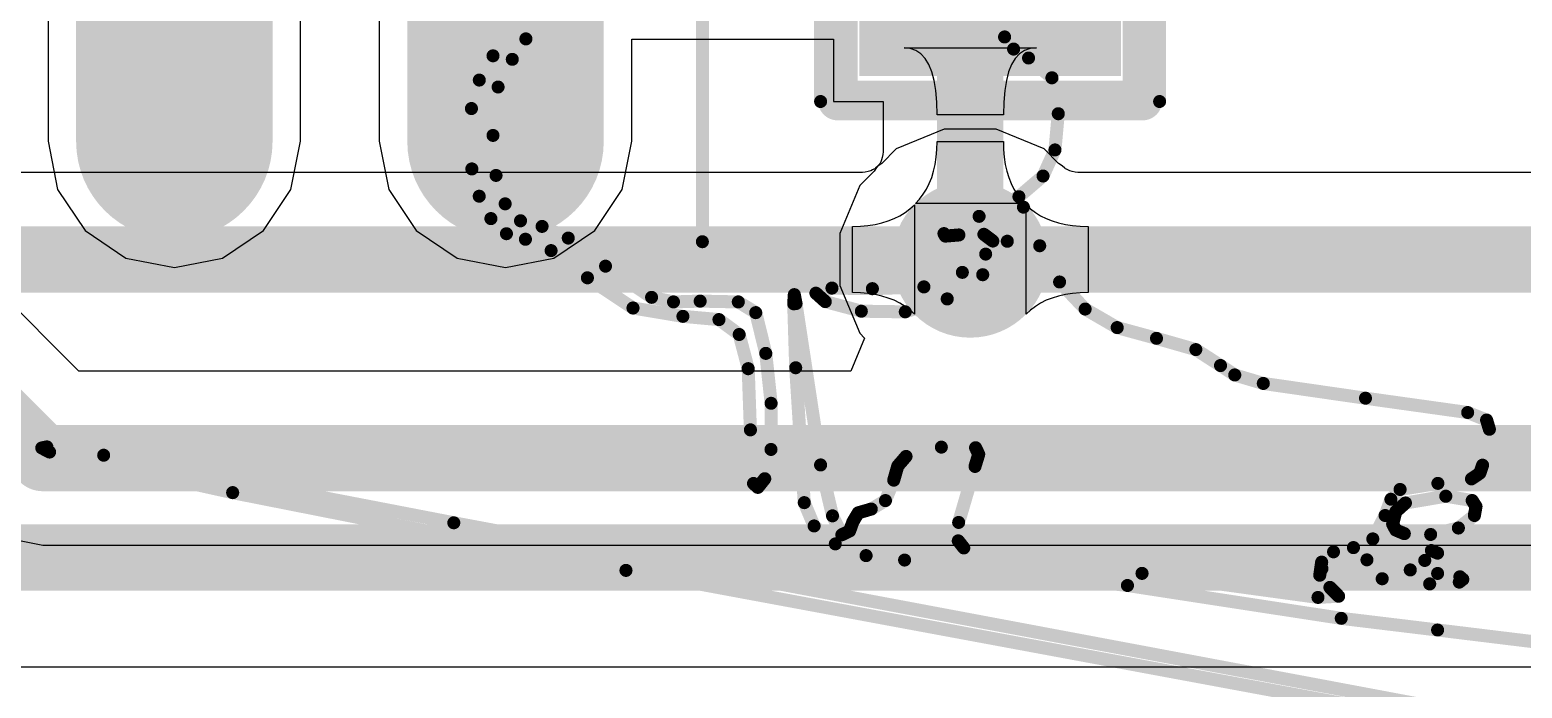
# Model space of a CAD drawing. Header units: inches. Extents: x 1.37 to 4.6, y 1.74 to 5.29.
# Drawn here: x 2.2207 to 2.446, y 2.7105 to 2.8099 of the extents above; entities that cross this region are included whole.
import ezdxf

# ---------------------------------------------------------------- set-up
doc = ezdxf.new("R2010")
doc.units = ezdxf.units.IN
doc.header["$MEASUREMENT"] = 0
for name, color, linetype in [('BottomLayer', 5, 'Continuous'), ('BottomOverlay', 54, 'Continuous'), ('Mechanical13', 56, 'Continuous'), ('Mechanical15', 56, 'Continuous'), ('TopLayer', 1, 'Continuous'), ('TopOverlay', 2, 'Continuous'), ('TopPaste', 8, 'Continuous'), ('TopSolder', 216, 'Continuous'), ('ViaHoleLayer', 16, 'Continuous')]:
    doc.layers.add(name, color=color, linetype=linetype)

# ---------------------------------------------------------------- blocks, each defined once
blk = doc.blocks.new('SOP_16_16')
at = {"layer": 'TopLayer'}
h = blk.add_hatch(color=1, dxfattribs=at)
edge = h.paths.add_edge_path()
edge.add_arc((0.13484, 0.175), 0.01083, 270, 450)
edge.add_line((0.13484, 0.18583), (0.07776, 0.18583))
edge.add_arc((0.07776, 0.175), 0.01083, 90, 270)
edge.add_line((0.07776, 0.16417), (0.13484, 0.16417))
h = blk.add_hatch(color=1, dxfattribs=at)
edge = h.paths.add_edge_path()
edge.add_arc((0.13484, 0.125), 0.01083, 270, 450)
edge.add_line((0.13484, 0.13583), (0.07776, 0.13583))
edge.add_arc((0.07776, 0.125), 0.01083, 90, 270)
edge.add_line((0.07776, 0.11417), (0.13484, 0.11417))
at = {"layer": 'TopPaste'}
h = blk.add_hatch(color=8, dxfattribs=at)
edge = h.paths.add_edge_path()
edge.add_arc((0.13484, 0.175), 0.01083, 270, 450)
edge.add_line((0.13484, 0.18583), (0.07776, 0.18583))
edge.add_arc((0.07776, 0.175), 0.01083, 90, 270)
edge.add_line((0.07776, 0.16417), (0.13484, 0.16417))
h = blk.add_hatch(color=8, dxfattribs=at)
edge = h.paths.add_edge_path()
edge.add_arc((0.13484, 0.125), 0.01083, 270, 450)
edge.add_line((0.13484, 0.13583), (0.07776, 0.13583))
edge.add_arc((0.07776, 0.125), 0.01083, 90, 270)
edge.add_line((0.07776, 0.11417), (0.13484, 0.11417))
at = {"layer": 'TopSolder'}
h = blk.add_hatch(color=216, dxfattribs=at)
edge = h.paths.add_edge_path()
edge.add_arc((0.13484, 0.175), 0.01483, 270, 450)
edge.add_line((0.13484, 0.18983), (0.07776, 0.18983))
edge.add_arc((0.07776, 0.175), 0.01483, 90, 270)
edge.add_line((0.07776, 0.16017), (0.13484, 0.16017))
h = blk.add_hatch(color=216, dxfattribs=at)
edge = h.paths.add_edge_path()
edge.add_arc((0.13484, 0.125), 0.01483, 270, 450)
edge.add_line((0.13484, 0.13983), (0.07776, 0.13983))
edge.add_arc((0.07776, 0.125), 0.01483, 90, 270)
edge.add_line((0.07776, 0.11017), (0.13484, 0.11017))
at = {"layer": 'Mechanical15', "const_width": 0.00197}
for points in [[(0.15, 0.20472), (-0.15, 0.20472)], [(0.15, -0.20472), (0.15, 0.20472)]]:
    blk.add_lwpolyline(points, dxfattribs=at)
at = {"layer": 'Mechanical15', "const_width": 0.000984}
blk.add_lwpolyline([(0.14951, 0.20472, 1), (0.15049, 0.20472, 1)], format="xyb", close=True, dxfattribs=at)
blk.add_lwpolyline([(0.14951, 0.20472, 1), (0.15049, 0.20472, 1)], format="xyb", close=True, dxfattribs=at)
blk = doc.blocks.new('CAP_0603_165')
at = {"layer": 'TopLayer'}
for points in [[(-0.04728, 0.01875), (-0.01578, 0.01875), (-0.01578, -0.01275), (-0.04728, -0.01275)], [(0.01178, 0.01875), (0.04328, 0.01875), (0.04328, -0.01275), (0.01178, -0.01275)]]:
    blk.add_hatch(color=1, dxfattribs=at).paths.add_polyline_path(points)
at = {"layer": 'TopPaste'}
for points in [[(-0.04728, 0.01875), (-0.01578, 0.01875), (-0.01578, -0.01275), (-0.04728, -0.01275)], [(0.01178, 0.01875), (0.04328, 0.01875), (0.04328, -0.01275), (0.01178, -0.01275)]]:
    blk.add_hatch(color=8, dxfattribs=at).paths.add_polyline_path(points)
at = {"layer": 'TopSolder'}
for points in [[(-0.05128, 0.02275), (-0.01178, 0.02275), (-0.01178, -0.01675), (-0.05128, -0.01675)], [(0.00778, 0.02275), (0.04728, 0.02275), (0.04728, -0.01675), (0.00778, -0.01675)]]:
    blk.add_hatch(color=216, dxfattribs=at).paths.add_polyline_path(points)
at = {"layer": 'Mechanical13', "const_width": 0.00394}
for points in [[(-0.0335, -0.01275), (-0.0335, 0.01875)], [(0.0295, 0.01875), (-0.0335, 0.01875)], [(0.0295, -0.01275), (0.0295, 0.01875)], [(0.0295, -0.01275), (-0.0335, -0.01275)]]:
    blk.add_lwpolyline(points, dxfattribs=at)
at = {"layer": 'Mechanical13', "const_width": 0.00197}
for points in [[(-0.03448, 0.01875, 1), (-0.03251, 0.01875, 1)], [(-0.03448, 0.01875, 1), (-0.03251, 0.01875, 1)], [(0.02851, 0.01875, 1), (0.03048, 0.01875, 1)], [(0.02851, 0.01875, 1), (0.03048, 0.01875, 1)], [(-0.03448, -0.01275, 1), (-0.03251, -0.01275, 1)], [(-0.03448, -0.01275, 1), (-0.03251, -0.01275, 1)], [(0.02851, -0.01275, 1), (0.03048, -0.01275, 1)], [(0.02851, -0.01275, 1), (0.03048, -0.01275, 1)]]:
    blk.add_lwpolyline(points, format="xyb", close=True, dxfattribs=at)
at = {"layer": 'Mechanical15', "const_width": 0.00197}
for points in [[(-0.05515, -0.02259), (-0.05515, 0.02859)], [(0.05115, 0.02859), (-0.05515, 0.02859)], [(0.05115, -0.02259), (0.05115, 0.02859)], [(-0.002, -0.01668), (-0.002, 0.02269)], [(0.01768, 0.003), (-0.02168, 0.003)], [(0.05115, -0.02259), (-0.05515, -0.02259)]]:
    blk.add_lwpolyline(points, dxfattribs=at)
at = {"layer": 'Mechanical15', "const_width": 0.000984}
for points in [[(-0.05564, 0.02859, 1), (-0.05466, 0.02859, 1)], [(-0.05564, 0.02859, 1), (-0.05466, 0.02859, 1)], [(0.05066, 0.02859, 1), (0.05164, 0.02859, 1)], [(0.05066, 0.02859, 1), (0.05164, 0.02859, 1)], [(-0.00249, 0.02269, 1), (-0.00151, 0.02269, 1)], [(-0.02218, 0.003, 1), (-0.02119, 0.003, 1)], [(0.01719, 0.003, 1), (0.01818, 0.003, 1)], [(-0.00249, -0.01668, 1), (-0.00151, -0.01668, 1)], [(-0.05564, -0.02259, 1), (-0.05466, -0.02259, 1)], [(-0.05564, -0.02259, 1), (-0.05466, -0.02259, 1)], [(0.05066, -0.02259, 1), (0.05164, -0.02259, 1)], [(0.05066, -0.02259, 1), (0.05164, -0.02259, 1)]]:
    blk.add_lwpolyline(points, format="xyb", close=True, dxfattribs=at)
at = {"layer": 'TopOverlay', "const_width": 0.006}
for points in [[(-0.05492, -0.02), (-0.05492, 0.026)], [(-0.048, 0.026), (-0.05492, 0.026)], [(0.051, 0.026), (-0.048, 0.026)], [(0.051, -0.02), (0.051, 0.026)], [(0.051, -0.02), (-0.05492, -0.02)]]:
    blk.add_lwpolyline(points, dxfattribs=at)
at = {"layer": 'TopOverlay', "const_width": 0.003}
for points in [[(-0.05642, 0.026, 1), (-0.05342, 0.026, 1)], [(-0.05642, 0.026, 1), (-0.05342, 0.026, 1)], [(-0.0495, 0.026, 1), (-0.0465, 0.026, 1)], [(-0.0495, 0.026, 1), (-0.0465, 0.026, 1)], [(0.0495, 0.026, 1), (0.0525, 0.026, 1)], [(0.0495, 0.026, 1), (0.0525, 0.026, 1)], [(-0.05642, -0.02, 1), (-0.05342, -0.02, 1)], [(-0.05642, -0.02, 1), (-0.05342, -0.02, 1)], [(0.0495, -0.02, 1), (0.0525, -0.02, 1)], [(0.0495, -0.02, 1), (0.0525, -0.02, 1)]]:
    blk.add_lwpolyline(points, format="xyb", close=True, dxfattribs=at)

msp = doc.modelspace()

# ---------------------------------------------------------------- hatches: boundary and pattern name
at = {"layer": 'BottomLayer'}
h = msp.add_hatch(color=5, dxfattribs=at)
edge = h.paths.add_edge_path()
edge.add_arc((2.36272, 2.77523), 0.01181, 0, 360)
at = {"layer": 'TopLayer'}
h = msp.add_hatch(color=1, dxfattribs=at)
edge = h.paths.add_edge_path()
edge.add_arc((2.36272, 2.77523), 0.01181, 0, 360)
at = {"layer": 'ViaHoleLayer'}
h = msp.add_hatch(color=16, dxfattribs=at)
edge = h.paths.add_edge_path()
edge.add_arc((2.36272, 2.77523), 0.00591, 0, 360)

# ---------------------------------------------------------------- linework, layer by layer
at = {"layer": 'BottomLayer'}
for p, q in [((2.3588, 2.79492), (2.35156, 2.79192)), ((2.36663, 2.79492), (2.3588, 2.79492)), ((2.37387, 2.79192), (2.36663, 2.79492)), ((2.35156, 2.79192), (2.34937, 2.78972)), ((2.37606, 2.78972), (2.37387, 2.79192)), ((2.34882, 2.78939), (2.34844, 2.78903)), ((2.34937, 2.78972), (2.34882, 2.78939)), ((2.37661, 2.78939), (2.37606, 2.78972)), ((2.37699, 2.78903), (2.37661, 2.78939)), ((2.34645, 2.78836), (2.02023, 2.78836)), ((2.34688, 2.78842), (2.34645, 2.78836)), ((2.34733, 2.78852), (2.34688, 2.78842)), ((2.34769, 2.78863), (2.34733, 2.78852)), ((2.34796, 2.78874), (2.34769, 2.78863)), ((2.34817, 2.78884), (2.34796, 2.78874)), ((2.34832, 2.78894), (2.34817, 2.78884)), ((2.34844, 2.78903), (2.34832, 2.78894)), ((2.37711, 2.78894), (2.37699, 2.78903)), ((2.37726, 2.78884), (2.37711, 2.78894)), ((2.37747, 2.78874), (2.37726, 2.78884)), ((2.37775, 2.78863), (2.37747, 2.78874)), ((2.3781, 2.78852), (2.37775, 2.78863)), ((2.37855, 2.78842), (2.3781, 2.78852)), ((2.37898, 2.78836), (2.37855, 2.78842)), ((2.88697, 2.78836), (2.37898, 2.78836)), ((2.35288, 2.78232), (2.35361, 2.78288)), ((2.35361, 2.78288), (2.35428, 2.7835)), ((2.35428, 2.7835), (2.35428, 2.76696)), ((2.37115, 2.76696), (2.37115, 2.7835)), ((2.37115, 2.7835), (2.37182, 2.78288)), ((2.37182, 2.78288), (2.37255, 2.78232)), ((2.34493, 2.78023), (2.34613, 2.78026)), ((2.34493, 2.77023), (2.34493, 2.78023)), ((2.34613, 2.78026), (2.34727, 2.78036)), ((2.34727, 2.78036), (2.34835, 2.78053)), ((2.34835, 2.78053), (2.34938, 2.78075)), ((2.34938, 2.78075), (2.35034, 2.78105)), ((2.35034, 2.78105), (2.35125, 2.78141)), ((2.35125, 2.78141), (2.35209, 2.78183)), ((2.35209, 2.78183), (2.35288, 2.78232)), ((2.37255, 2.78232), (2.37334, 2.78183)), ((2.37334, 2.78183), (2.37418, 2.78141)), ((2.37418, 2.78141), (2.37509, 2.78105)), ((2.37509, 2.78105), (2.37605, 2.78075)), ((2.37605, 2.78075), (2.37708, 2.78053)), ((2.37708, 2.78053), (2.37816, 2.78036)), ((2.37816, 2.78036), (2.3793, 2.78026)), ((2.3793, 2.78026), (2.3805, 2.78023)), ((2.3805, 2.78023), (2.3805, 2.77023)), ((2.34613, 2.7702), (2.34493, 2.77023)), ((2.34727, 2.7701), (2.34613, 2.7702)), ((2.34835, 2.76994), (2.34727, 2.7701)), ((2.34938, 2.76971), (2.34835, 2.76994)), ((2.35034, 2.76941), (2.34938, 2.76971)), ((2.35125, 2.76906), (2.35034, 2.76941)), ((2.35209, 2.76863), (2.35125, 2.76906)), ((2.37418, 2.76906), (2.37334, 2.76863)), ((2.37509, 2.76941), (2.37418, 2.76906)), ((2.37605, 2.76971), (2.37509, 2.76941)), ((2.37708, 2.76994), (2.37605, 2.76971)), ((2.37816, 2.7701), (2.37708, 2.76994)), ((2.3793, 2.7702), (2.37816, 2.7701)), ((2.3805, 2.77023), (2.3793, 2.7702)), ((2.35288, 2.76814), (2.35209, 2.76863)), ((2.35361, 2.76758), (2.35288, 2.76814)), ((2.35428, 2.76696), (2.35361, 2.76758)), ((2.37182, 2.76758), (2.37115, 2.76696)), ((2.37255, 2.76814), (2.37182, 2.76758)), ((2.37334, 2.76863), (2.37255, 2.76814))]:
    msp.add_line(p, q, dxfattribs=at)
at = {"layer": 'BottomLayer', "const_width": 0.01}
for points in [[(2.02023, 2.77523), (2.36272, 2.77523)], [(2.36272, 2.77523), (2.91772, 2.77523)], [(2.195, 2.73023), (2.59772, 2.73023)]]:
    msp.add_lwpolyline(points, dxfattribs=at)
at = {"layer": 'BottomLayer', "const_width": 0.005}
msp.add_lwpolyline([(2.36022, 2.77523, 1), (2.36522, 2.77523, 1)], format="xyb", close=True, dxfattribs=at)
msp.add_lwpolyline([(2.36022, 2.77523, 1), (2.36522, 2.77523, 1)], format="xyb", close=True, dxfattribs=at)
at = {"layer": 'BottomOverlay', "const_width": 0.00197}
for points in [[(2.36716, 2.81554), (2.36791, 2.80883)], [(2.29067, 2.80598), (2.29341, 2.81098)], [(2.29564, 2.80854), (2.29649, 2.81257)], [(2.29358, 2.80545), (2.29564, 2.80854)], [(2.36791, 2.80883), (2.36926, 2.807)], [(2.36926, 2.807), (2.37152, 2.80565)], [(2.2886, 2.80232), (2.29067, 2.80598)], [(2.29144, 2.80127), (2.29358, 2.80545)], [(2.37152, 2.80565), (2.37505, 2.80266)], [(2.28742, 2.79802), (2.2886, 2.80232)], [(2.37505, 2.80266), (2.37601, 2.79724)], [(2.29067, 2.79396), (2.29144, 2.80127)], [(2.28742, 2.79802), (2.28747, 2.7889)], [(2.37551, 2.79177), (2.37601, 2.79724)], [(2.29067, 2.79396), (2.29113, 2.78792)], [(2.37371, 2.78783), (2.37551, 2.79177)], [(2.28747, 2.7889), (2.28859, 2.78478)], [(2.29113, 2.78792), (2.29251, 2.78363)], [(2.37007, 2.78471), (2.37371, 2.78783)], [(2.28859, 2.78478), (2.29035, 2.7814)], [(2.36406, 2.78174), (2.37007, 2.78471)], [(2.29251, 2.78363), (2.29482, 2.78107)], [(2.35875, 2.77914), (2.36406, 2.78174)], [(2.36832, 2.77798), (2.37075, 2.78313)], [(2.37075, 2.78313), (2.37321, 2.7773)], [(2.29035, 2.7814), (2.2927, 2.77912)], [(2.29482, 2.78107), (2.29808, 2.78022)], [(2.29808, 2.78022), (2.30203, 2.77846)], [(2.2927, 2.77912), (2.29556, 2.77828)], [(2.29556, 2.77828), (2.29944, 2.77657)], [(2.30203, 2.77846), (2.30766, 2.77422)], [(2.35875, 2.77914), (2.35896, 2.77876)], [(2.35896, 2.77876), (2.36101, 2.77893)], [(2.36101, 2.77893), (2.36478, 2.77903)], [(2.3646, 2.77293), (2.36832, 2.77798)], [(2.36478, 2.77903), (2.36613, 2.77801)], [(2.36505, 2.77604), (2.36613, 2.77801)], [(2.37321, 2.7773), (2.37621, 2.77183)], [(2.29944, 2.77657), (2.30493, 2.77246)], [(2.36153, 2.77328), (2.36505, 2.77604)], [(2.30493, 2.77246), (2.31181, 2.7679)], [(2.30766, 2.77422), (2.31461, 2.76951)], [(2.35572, 2.77109), (2.36153, 2.77328)], [(2.35924, 2.76927), (2.3646, 2.77293)], [(2.33942, 2.77014), (2.34184, 2.77091)], [(2.34184, 2.77091), (2.34795, 2.77082)], [(2.34795, 2.77082), (2.35572, 2.77109)], [(2.37621, 2.77183), (2.38007, 2.76774)], [(2.31461, 2.76951), (2.31792, 2.76882)], [(2.31792, 2.76882), (2.32195, 2.76894)], [(2.32195, 2.76894), (2.32771, 2.76882)], [(2.32771, 2.76882), (2.33034, 2.7672)], [(2.33607, 2.76853), (2.33616, 2.76992)], [(2.33607, 2.76853), (2.33637, 2.75888)], [(2.33616, 2.76992), (2.33641, 2.76858)], [(2.33641, 2.76858), (2.34013, 2.7442)], [(2.33942, 2.77014), (2.34084, 2.76886)], [(2.34084, 2.76886), (2.34628, 2.76742)], [(2.35291, 2.76732), (2.35924, 2.76927)], [(2.31181, 2.7679), (2.31934, 2.76664)], [(2.31934, 2.76664), (2.32479, 2.76615)], [(2.32479, 2.76615), (2.32784, 2.7639)], [(2.33034, 2.7672), (2.33185, 2.76105)], [(2.34628, 2.76742), (2.35291, 2.76732)], [(2.38007, 2.76774), (2.3849, 2.76494)], [(2.32784, 2.7639), (2.3292, 2.75874)], [(2.3849, 2.76494), (2.39084, 2.76332)], [(2.39084, 2.76332), (2.39678, 2.76162)], [(2.39678, 2.76162), (2.40051, 2.75921)], [(2.33185, 2.76105), (2.33266, 2.75351)], [(2.40051, 2.75921), (2.40265, 2.75779)], [(2.3292, 2.75874), (2.32953, 2.7495)], [(2.33637, 2.75888), (2.33766, 2.73851)], [(2.40265, 2.75779), (2.40696, 2.75651)], [(2.40696, 2.75651), (2.42239, 2.75428)], [(2.33264, 2.74654), (2.33266, 2.75351)], [(2.42239, 2.75428), (2.43782, 2.75212)], [(2.43782, 2.75212), (2.44068, 2.75098)], [(2.44068, 2.75098), (2.4411, 2.74959)], [(2.32953, 2.7495), (2.33, 2.74141)], [(2.44007, 2.74417), (2.4411, 2.74959)], [(2.22254, 2.74677), (2.22332, 2.74693)], [(2.22254, 2.74677), (2.22373, 2.74615)], [(2.22332, 2.74693), (2.23189, 2.74567)], [(2.22373, 2.74615), (2.25136, 2.74002)], [(2.23189, 2.74567), (2.28475, 2.73547)], [(2.3317, 2.74212), (2.33264, 2.74654)], [(2.35178, 2.74404), (2.35303, 2.74549)], [(2.35303, 2.74549), (2.35836, 2.74689)], [(2.35836, 2.74689), (2.36353, 2.7468)], [(2.36344, 2.74398), (2.364, 2.74581)], [(2.36353, 2.7468), (2.364, 2.74581)], [(2.34013, 2.7442), (2.34193, 2.73652)], [(2.35117, 2.7419), (2.35178, 2.74404)], [(2.36097, 2.73552), (2.36344, 2.74398)], [(2.43966, 2.74296), (2.44007, 2.74417)], [(2.33, 2.74141), (2.33065, 2.74081)], [(2.33065, 2.74081), (2.3317, 2.74212)], [(2.34992, 2.73882), (2.35117, 2.7419)], [(2.42762, 2.7405), (2.43332, 2.74142)], [(2.43332, 2.74142), (2.4384, 2.7421)], [(2.4384, 2.7421), (2.43966, 2.74296)], [(2.25136, 2.74002), (2.31075, 2.72828)], [(2.34777, 2.73754), (2.34992, 2.73882)], [(2.42535, 2.73657), (2.42623, 2.73902)], [(2.42623, 2.73902), (2.42762, 2.7405)], [(2.42843, 2.73846), (2.43451, 2.73948)], [(2.43451, 2.73948), (2.4385, 2.73883)], [(2.4385, 2.73883), (2.43908, 2.73793)], [(2.33766, 2.73851), (2.33915, 2.73499)], [(2.34193, 2.73652), (2.34333, 2.73366)], [(2.345, 2.7356), (2.34581, 2.73697)], [(2.34581, 2.73697), (2.34777, 2.73754)], [(2.4235, 2.73303), (2.42535, 2.73657)], [(2.42649, 2.73527), (2.42697, 2.73715)], [(2.42697, 2.73715), (2.42843, 2.73846)], [(2.43642, 2.73468), (2.43883, 2.73657)], [(2.43883, 2.73657), (2.43908, 2.73793)], [(2.28475, 2.73547), (2.43755, 2.70676)], [(2.33915, 2.73499), (2.34235, 2.73228)], [(2.34333, 2.73366), (2.34451, 2.73423)], [(2.34451, 2.73423), (2.345, 2.7356)], [(2.36092, 2.73274), (2.36097, 2.73552)], [(2.42649, 2.73527), (2.42697, 2.73437)], [(2.42697, 2.73437), (2.42826, 2.73383)], [(2.43223, 2.7337), (2.43642, 2.73468)], [(2.34235, 2.73228), (2.34699, 2.73051)], [(2.36092, 2.73274), (2.36175, 2.73167)], [(2.42057, 2.73172), (2.4235, 2.73303)], [(2.42826, 2.73383), (2.43223, 2.7337)], [(2.34699, 2.73051), (2.35281, 2.72984)], [(2.35281, 2.72984), (2.38646, 2.726)], [(2.36175, 2.73167), (2.38865, 2.72783)], [(2.41577, 2.72952), (2.41757, 2.73108)], [(2.41582, 2.72854), (2.42261, 2.72987)], [(2.41757, 2.73108), (2.42057, 2.73172)], [(2.42261, 2.72987), (2.43234, 2.73128)], [(2.42915, 2.72835), (2.43134, 2.72978)], [(2.43134, 2.72978), (2.43328, 2.73089)], [(2.43234, 2.73128), (2.43328, 2.73089)], [(2.31075, 2.72828), (2.44298, 2.70373)], [(2.38865, 2.72783), (2.41522, 2.7242)], [(2.41549, 2.72755), (2.41577, 2.72952)], [(2.41549, 2.72755), (2.41703, 2.72571)], [(2.41582, 2.72854), (2.42491, 2.72702)], [(2.42915, 2.72835), (2.43328, 2.72782)], [(2.43328, 2.72782), (2.43664, 2.72731)], [(2.38646, 2.726), (2.41873, 2.72104)], [(2.41703, 2.72571), (2.41834, 2.72438)], [(2.42491, 2.72702), (2.43209, 2.72624)], [(2.43209, 2.72624), (2.43655, 2.72651)], [(2.43655, 2.72651), (2.43708, 2.72693)], [(2.43664, 2.72731), (2.43708, 2.72693)], [(2.41522, 2.7242), (2.41834, 2.72438)], [(2.41873, 2.72104), (2.43328, 2.71928)], [(2.43328, 2.71928), (2.45851, 2.7162)]]:
    msp.add_lwpolyline(points, dxfattribs=at)
at = {"layer": 'BottomOverlay', "const_width": 0.000984}
for points in [[(2.29514, 2.80854, 1), (2.29613, 2.80854, 1)], [(2.29514, 2.80854, 1), (2.29613, 2.80854, 1)], [(2.36741, 2.80883, 1), (2.3684, 2.80883, 1)], [(2.36741, 2.80883, 1), (2.3684, 2.80883, 1)], [(2.36877, 2.807, 1), (2.36976, 2.807, 1)], [(2.36877, 2.807, 1), (2.36976, 2.807, 1)], [(2.29018, 2.80598, 1), (2.29116, 2.80598, 1)], [(2.29018, 2.80598, 1), (2.29116, 2.80598, 1)], [(2.29309, 2.80545, 1), (2.29407, 2.80545, 1)], [(2.29309, 2.80545, 1), (2.29407, 2.80545, 1)], [(2.37103, 2.80565, 1), (2.37201, 2.80565, 1)], [(2.37103, 2.80565, 1), (2.37201, 2.80565, 1)], [(2.28811, 2.80232, 1), (2.28909, 2.80232, 1)], [(2.28811, 2.80232, 1), (2.28909, 2.80232, 1)], [(2.37456, 2.80266, 1), (2.37555, 2.80266, 1)], [(2.37456, 2.80266, 1), (2.37555, 2.80266, 1)], [(2.29095, 2.80127, 1), (2.29193, 2.80127, 1)], [(2.29095, 2.80127, 1), (2.29193, 2.80127, 1)], [(2.28692, 2.79802, 1), (2.28791, 2.79802, 1)], [(2.28692, 2.79802, 1), (2.28791, 2.79802, 1)], [(2.37552, 2.79724, 1), (2.37651, 2.79724, 1)], [(2.37552, 2.79724, 1), (2.37651, 2.79724, 1)], [(2.29018, 2.79396, 1), (2.29116, 2.79396, 1)], [(2.29018, 2.79396, 1), (2.29116, 2.79396, 1)], [(2.37502, 2.79177, 1), (2.376, 2.79177, 1)], [(2.37502, 2.79177, 1), (2.376, 2.79177, 1)], [(2.28698, 2.7889, 1), (2.28797, 2.7889, 1)], [(2.28698, 2.7889, 1), (2.28797, 2.7889, 1)], [(2.29064, 2.78792, 1), (2.29162, 2.78792, 1)], [(2.29064, 2.78792, 1), (2.29162, 2.78792, 1)], [(2.37322, 2.78783, 1), (2.3742, 2.78783, 1)], [(2.37322, 2.78783, 1), (2.3742, 2.78783, 1)], [(2.2881, 2.78478, 1), (2.28908, 2.78478, 1)], [(2.2881, 2.78478, 1), (2.28908, 2.78478, 1)], [(2.36958, 2.78471, 1), (2.37056, 2.78471, 1)], [(2.36958, 2.78471, 1), (2.37056, 2.78471, 1)], [(2.29202, 2.78363, 1), (2.293, 2.78363, 1)], [(2.29202, 2.78363, 1), (2.293, 2.78363, 1)], [(2.36357, 2.78174, 1), (2.36455, 2.78174, 1)], [(2.36357, 2.78174, 1), (2.36455, 2.78174, 1)], [(2.37026, 2.78313, 1), (2.37124, 2.78313, 1)], [(2.37026, 2.78313, 1), (2.37124, 2.78313, 1)], [(2.28986, 2.7814, 1), (2.29085, 2.7814, 1)], [(2.28986, 2.7814, 1), (2.29085, 2.7814, 1)], [(2.29433, 2.78107, 1), (2.29532, 2.78107, 1)], [(2.29433, 2.78107, 1), (2.29532, 2.78107, 1)], [(2.29759, 2.78022, 1), (2.29857, 2.78022, 1)], [(2.29759, 2.78022, 1), (2.29857, 2.78022, 1)], [(2.29221, 2.77912, 1), (2.29319, 2.77912, 1)], [(2.29221, 2.77912, 1), (2.29319, 2.77912, 1)], [(2.29507, 2.77828, 1), (2.29606, 2.77828, 1)], [(2.29507, 2.77828, 1), (2.29606, 2.77828, 1)], [(2.30154, 2.77846, 1), (2.30252, 2.77846, 1)], [(2.30154, 2.77846, 1), (2.30252, 2.77846, 1)], [(2.35826, 2.77914, 1), (2.35924, 2.77914, 1)], [(2.35826, 2.77914, 1), (2.35924, 2.77914, 1)], [(2.35847, 2.77876, 1), (2.35945, 2.77876, 1)], [(2.35847, 2.77876, 1), (2.35945, 2.77876, 1)], [(2.36051, 2.77893, 1), (2.3615, 2.77893, 1)], [(2.36051, 2.77893, 1), (2.3615, 2.77893, 1)], [(2.36429, 2.77903, 1), (2.36527, 2.77903, 1)], [(2.36429, 2.77903, 1), (2.36527, 2.77903, 1)], [(2.36564, 2.77801, 1), (2.36662, 2.77801, 1)], [(2.36564, 2.77801, 1), (2.36662, 2.77801, 1)], [(2.36782, 2.77798, 1), (2.36881, 2.77798, 1)], [(2.36782, 2.77798, 1), (2.36881, 2.77798, 1)], [(2.37272, 2.7773, 1), (2.3737, 2.7773, 1)], [(2.37272, 2.7773, 1), (2.3737, 2.7773, 1)], [(2.29895, 2.77657, 1), (2.29993, 2.77657, 1)], [(2.29895, 2.77657, 1), (2.29993, 2.77657, 1)], [(2.36456, 2.77604, 1), (2.36554, 2.77604, 1)], [(2.36456, 2.77604, 1), (2.36554, 2.77604, 1)], [(2.30443, 2.77246, 1), (2.30542, 2.77246, 1)], [(2.30443, 2.77246, 1), (2.30542, 2.77246, 1)], [(2.30717, 2.77422, 1), (2.30815, 2.77422, 1)], [(2.30717, 2.77422, 1), (2.30815, 2.77422, 1)], [(2.36104, 2.77328, 1), (2.36202, 2.77328, 1)], [(2.36104, 2.77328, 1), (2.36202, 2.77328, 1)], [(2.36411, 2.77293, 1), (2.3651, 2.77293, 1)], [(2.36411, 2.77293, 1), (2.3651, 2.77293, 1)], [(2.34135, 2.77091, 1), (2.34234, 2.77091, 1)], [(2.34135, 2.77091, 1), (2.34234, 2.77091, 1)], [(2.34745, 2.77082, 1), (2.34844, 2.77082, 1)], [(2.34745, 2.77082, 1), (2.34844, 2.77082, 1)], [(2.35523, 2.77109, 1), (2.35622, 2.77109, 1)], [(2.35523, 2.77109, 1), (2.35622, 2.77109, 1)], [(2.37572, 2.77183, 1), (2.3767, 2.77183, 1)], [(2.37572, 2.77183, 1), (2.3767, 2.77183, 1)], [(2.31412, 2.76951, 1), (2.3151, 2.76951, 1)], [(2.31412, 2.76951, 1), (2.3151, 2.76951, 1)], [(2.31743, 2.76882, 1), (2.31841, 2.76882, 1)], [(2.31743, 2.76882, 1), (2.31841, 2.76882, 1)], [(2.32145, 2.76894, 1), (2.32244, 2.76894, 1)], [(2.32145, 2.76894, 1), (2.32244, 2.76894, 1)], [(2.32721, 2.76882, 1), (2.3282, 2.76882, 1)], [(2.32721, 2.76882, 1), (2.3282, 2.76882, 1)], [(2.33558, 2.76853, 1), (2.33656, 2.76853, 1)], [(2.33558, 2.76853, 1), (2.33656, 2.76853, 1)], [(2.33567, 2.76992, 1), (2.33665, 2.76992, 1)], [(2.33567, 2.76992, 1), (2.33665, 2.76992, 1)], [(2.33592, 2.76858, 1), (2.33691, 2.76858, 1)], [(2.33592, 2.76858, 1), (2.33691, 2.76858, 1)], [(2.33893, 2.77014, 1), (2.33991, 2.77014, 1)], [(2.33893, 2.77014, 1), (2.33991, 2.77014, 1)], [(2.34035, 2.76886, 1), (2.34133, 2.76886, 1)], [(2.34035, 2.76886, 1), (2.34133, 2.76886, 1)], [(2.35875, 2.76927, 1), (2.35974, 2.76927, 1)], [(2.35875, 2.76927, 1), (2.35974, 2.76927, 1)], [(2.31131, 2.7679, 1), (2.3123, 2.7679, 1)], [(2.31131, 2.7679, 1), (2.3123, 2.7679, 1)], [(2.31885, 2.76664, 1), (2.31983, 2.76664, 1)], [(2.31885, 2.76664, 1), (2.31983, 2.76664, 1)], [(2.32429, 2.76615, 1), (2.32528, 2.76615, 1)], [(2.32429, 2.76615, 1), (2.32528, 2.76615, 1)], [(2.32984, 2.7672, 1), (2.33083, 2.7672, 1)], [(2.32984, 2.7672, 1), (2.33083, 2.7672, 1)], [(2.34579, 2.76742, 1), (2.34677, 2.76742, 1)], [(2.34579, 2.76742, 1), (2.34677, 2.76742, 1)], [(2.35242, 2.76732, 1), (2.3534, 2.76732, 1)], [(2.35242, 2.76732, 1), (2.3534, 2.76732, 1)], [(2.37958, 2.76774, 1), (2.38056, 2.76774, 1)], [(2.37958, 2.76774, 1), (2.38056, 2.76774, 1)], [(2.32735, 2.7639, 1), (2.32833, 2.7639, 1)], [(2.32735, 2.7639, 1), (2.32833, 2.7639, 1)], [(2.38441, 2.76494, 1), (2.3854, 2.76494, 1)], [(2.38441, 2.76494, 1), (2.3854, 2.76494, 1)], [(2.39035, 2.76332, 1), (2.39133, 2.76332, 1)], [(2.39035, 2.76332, 1), (2.39133, 2.76332, 1)], [(2.39629, 2.76162, 1), (2.39727, 2.76162, 1)], [(2.39629, 2.76162, 1), (2.39727, 2.76162, 1)], [(2.33136, 2.76105, 1), (2.33235, 2.76105, 1)], [(2.33136, 2.76105, 1), (2.33235, 2.76105, 1)], [(2.40001, 2.75921, 1), (2.401, 2.75921, 1)], [(2.40001, 2.75921, 1), (2.401, 2.75921, 1)], [(2.3287, 2.75874, 1), (2.32969, 2.75874, 1)], [(2.3287, 2.75874, 1), (2.32969, 2.75874, 1)], [(2.33588, 2.75888, 1), (2.33686, 2.75888, 1)], [(2.33588, 2.75888, 1), (2.33686, 2.75888, 1)], [(2.40216, 2.75779, 1), (2.40315, 2.75779, 1)], [(2.40216, 2.75779, 1), (2.40315, 2.75779, 1)], [(2.40647, 2.75651, 1), (2.40746, 2.75651, 1)], [(2.40647, 2.75651, 1), (2.40746, 2.75651, 1)], [(2.33217, 2.75351, 1), (2.33315, 2.75351, 1)], [(2.33217, 2.75351, 1), (2.33315, 2.75351, 1)], [(2.4219, 2.75428, 1), (2.42288, 2.75428, 1)], [(2.4219, 2.75428, 1), (2.42288, 2.75428, 1)], [(2.43733, 2.75212, 1), (2.43831, 2.75212, 1)], [(2.43733, 2.75212, 1), (2.43831, 2.75212, 1)], [(2.44018, 2.75098, 1), (2.44117, 2.75098, 1)], [(2.44018, 2.75098, 1), (2.44117, 2.75098, 1)], [(2.32904, 2.7495, 1), (2.33003, 2.7495, 1)], [(2.32904, 2.7495, 1), (2.33003, 2.7495, 1)], [(2.4406, 2.74959, 1), (2.44159, 2.74959, 1)], [(2.4406, 2.74959, 1), (2.44159, 2.74959, 1)], [(2.22205, 2.74677, 1), (2.22303, 2.74677, 1)], [(2.22205, 2.74677, 1), (2.22303, 2.74677, 1)], [(2.22283, 2.74693, 1), (2.22381, 2.74693, 1)], [(2.22283, 2.74693, 1), (2.22381, 2.74693, 1)], [(2.22324, 2.74615, 1), (2.22422, 2.74615, 1)], [(2.22324, 2.74615, 1), (2.22422, 2.74615, 1)], [(2.2314, 2.74567, 1), (2.23238, 2.74567, 1)], [(2.2314, 2.74567, 1), (2.23238, 2.74567, 1)], [(2.33215, 2.74654, 1), (2.33313, 2.74654, 1)], [(2.33215, 2.74654, 1), (2.33313, 2.74654, 1)], [(2.35254, 2.74549, 1), (2.35352, 2.74549, 1)], [(2.35254, 2.74549, 1), (2.35352, 2.74549, 1)], [(2.35787, 2.74689, 1), (2.35885, 2.74689, 1)], [(2.35787, 2.74689, 1), (2.35885, 2.74689, 1)], [(2.36303, 2.7468, 1), (2.36402, 2.7468, 1)], [(2.36303, 2.7468, 1), (2.36402, 2.7468, 1)], [(2.3635, 2.74581, 1), (2.36449, 2.74581, 1)], [(2.3635, 2.74581, 1), (2.36449, 2.74581, 1)], [(2.33963, 2.7442, 1), (2.34062, 2.7442, 1)], [(2.33963, 2.7442, 1), (2.34062, 2.7442, 1)], [(2.35129, 2.74404, 1), (2.35227, 2.74404, 1)], [(2.35129, 2.74404, 1), (2.35227, 2.74404, 1)], [(2.36295, 2.74398, 1), (2.36394, 2.74398, 1)], [(2.36295, 2.74398, 1), (2.36394, 2.74398, 1)], [(2.43958, 2.74417, 1), (2.44056, 2.74417, 1)], [(2.43958, 2.74417, 1), (2.44056, 2.74417, 1)], [(2.32951, 2.74141, 1), (2.33049, 2.74141, 1)], [(2.32951, 2.74141, 1), (2.33049, 2.74141, 1)], [(2.3312, 2.74212, 1), (2.33219, 2.74212, 1)], [(2.3312, 2.74212, 1), (2.33219, 2.74212, 1)], [(2.35068, 2.7419, 1), (2.35166, 2.7419, 1)], [(2.35068, 2.7419, 1), (2.35166, 2.7419, 1)], [(2.43283, 2.74142, 1), (2.43381, 2.74142, 1)], [(2.43283, 2.74142, 1), (2.43381, 2.74142, 1)], [(2.4379, 2.7421, 1), (2.43889, 2.7421, 1)], [(2.4379, 2.7421, 1), (2.43889, 2.7421, 1)], [(2.43916, 2.74296, 1), (2.44015, 2.74296, 1)], [(2.43916, 2.74296, 1), (2.44015, 2.74296, 1)], [(2.25087, 2.74002, 1), (2.25186, 2.74002, 1)], [(2.25087, 2.74002, 1), (2.25186, 2.74002, 1)], [(2.33016, 2.74081, 1), (2.33114, 2.74081, 1)], [(2.33016, 2.74081, 1), (2.33114, 2.74081, 1)], [(2.34942, 2.73882, 1), (2.35041, 2.73882, 1)], [(2.34942, 2.73882, 1), (2.35041, 2.73882, 1)], [(2.42574, 2.73902, 1), (2.42672, 2.73902, 1)], [(2.42574, 2.73902, 1), (2.42672, 2.73902, 1)], [(2.42712, 2.7405, 1), (2.42811, 2.7405, 1)], [(2.42712, 2.7405, 1), (2.42811, 2.7405, 1)], [(2.43402, 2.73948, 1), (2.43501, 2.73948, 1)], [(2.43402, 2.73948, 1), (2.43501, 2.73948, 1)], [(2.43801, 2.73883, 1), (2.43899, 2.73883, 1)], [(2.43801, 2.73883, 1), (2.43899, 2.73883, 1)], [(2.33717, 2.73851, 1), (2.33816, 2.73851, 1)], [(2.33717, 2.73851, 1), (2.33816, 2.73851, 1)], [(2.34143, 2.73652, 1), (2.34242, 2.73652, 1)], [(2.34143, 2.73652, 1), (2.34242, 2.73652, 1)], [(2.34532, 2.73697, 1), (2.34631, 2.73697, 1)], [(2.34532, 2.73697, 1), (2.34631, 2.73697, 1)], [(2.34728, 2.73754, 1), (2.34827, 2.73754, 1)], [(2.34728, 2.73754, 1), (2.34827, 2.73754, 1)], [(2.42486, 2.73657, 1), (2.42584, 2.73657, 1)], [(2.42486, 2.73657, 1), (2.42584, 2.73657, 1)], [(2.42647, 2.73715, 1), (2.42746, 2.73715, 1)], [(2.42647, 2.73715, 1), (2.42746, 2.73715, 1)], [(2.42793, 2.73846, 1), (2.42892, 2.73846, 1)], [(2.42793, 2.73846, 1), (2.42892, 2.73846, 1)], [(2.43834, 2.73657, 1), (2.43933, 2.73657, 1)], [(2.43834, 2.73657, 1), (2.43933, 2.73657, 1)], [(2.43858, 2.73793, 1), (2.43957, 2.73793, 1)], [(2.43858, 2.73793, 1), (2.43957, 2.73793, 1)], [(2.28426, 2.73547, 1), (2.28524, 2.73547, 1)], [(2.28426, 2.73547, 1), (2.28524, 2.73547, 1)], [(2.33866, 2.73499, 1), (2.33964, 2.73499, 1)], [(2.33866, 2.73499, 1), (2.33964, 2.73499, 1)], [(2.34402, 2.73423, 1), (2.345, 2.73423, 1)], [(2.34402, 2.73423, 1), (2.345, 2.73423, 1)], [(2.34451, 2.7356, 1), (2.34549, 2.7356, 1)], [(2.34451, 2.7356, 1), (2.34549, 2.7356, 1)], [(2.36048, 2.73552, 1), (2.36146, 2.73552, 1)], [(2.36048, 2.73552, 1), (2.36146, 2.73552, 1)], [(2.426, 2.73527, 1), (2.42698, 2.73527, 1)], [(2.426, 2.73527, 1), (2.42698, 2.73527, 1)], [(2.42648, 2.73437, 1), (2.42747, 2.73437, 1)], [(2.42648, 2.73437, 1), (2.42747, 2.73437, 1)], [(2.43592, 2.73468, 1), (2.43691, 2.73468, 1)], [(2.43592, 2.73468, 1), (2.43691, 2.73468, 1)], [(2.34186, 2.73228, 1), (2.34284, 2.73228, 1)], [(2.34186, 2.73228, 1), (2.34284, 2.73228, 1)], [(2.34284, 2.73366, 1), (2.34382, 2.73366, 1)], [(2.34284, 2.73366, 1), (2.34382, 2.73366, 1)], [(2.36042, 2.73274, 1), (2.36141, 2.73274, 1)], [(2.36042, 2.73274, 1), (2.36141, 2.73274, 1)], [(2.423, 2.73303, 1), (2.42399, 2.73303, 1)], [(2.423, 2.73303, 1), (2.42399, 2.73303, 1)], [(2.42776, 2.73383, 1), (2.42875, 2.73383, 1)], [(2.42776, 2.73383, 1), (2.42875, 2.73383, 1)], [(2.43174, 2.7337, 1), (2.43272, 2.7337, 1)], [(2.43174, 2.7337, 1), (2.43272, 2.7337, 1)], [(2.3465, 2.73051, 1), (2.34749, 2.73051, 1)], [(2.3465, 2.73051, 1), (2.34749, 2.73051, 1)], [(2.35232, 2.72984, 1), (2.3533, 2.72984, 1)], [(2.35232, 2.72984, 1), (2.3533, 2.72984, 1)], [(2.36126, 2.73167, 1), (2.36224, 2.73167, 1)], [(2.36126, 2.73167, 1), (2.36224, 2.73167, 1)], [(2.41708, 2.73108, 1), (2.41806, 2.73108, 1)], [(2.41708, 2.73108, 1), (2.41806, 2.73108, 1)], [(2.42008, 2.73172, 1), (2.42107, 2.73172, 1)], [(2.42008, 2.73172, 1), (2.42107, 2.73172, 1)], [(2.42212, 2.72987, 1), (2.4231, 2.72987, 1)], [(2.42212, 2.72987, 1), (2.4231, 2.72987, 1)], [(2.43085, 2.72978, 1), (2.43183, 2.72978, 1)], [(2.43085, 2.72978, 1), (2.43183, 2.72978, 1)], [(2.43185, 2.73128, 1), (2.43283, 2.73128, 1)], [(2.43185, 2.73128, 1), (2.43283, 2.73128, 1)], [(2.43278, 2.73089, 1), (2.43377, 2.73089, 1)], [(2.43278, 2.73089, 1), (2.43377, 2.73089, 1)], [(2.31025, 2.72828, 1), (2.31124, 2.72828, 1)], [(2.31025, 2.72828, 1), (2.31124, 2.72828, 1)], [(2.38816, 2.72783, 1), (2.38915, 2.72783, 1)], [(2.38816, 2.72783, 1), (2.38915, 2.72783, 1)], [(2.415, 2.72755, 1), (2.41598, 2.72755, 1)], [(2.415, 2.72755, 1), (2.41598, 2.72755, 1)], [(2.41528, 2.72952, 1), (2.41627, 2.72952, 1)], [(2.41528, 2.72952, 1), (2.41627, 2.72952, 1)], [(2.41533, 2.72854, 1), (2.41631, 2.72854, 1)], [(2.41533, 2.72854, 1), (2.41631, 2.72854, 1)], [(2.42866, 2.72835, 1), (2.42965, 2.72835, 1)], [(2.42866, 2.72835, 1), (2.42965, 2.72835, 1)], [(2.43279, 2.72782, 1), (2.43377, 2.72782, 1)], [(2.43279, 2.72782, 1), (2.43377, 2.72782, 1)], [(2.38596, 2.726, 1), (2.38695, 2.726, 1)], [(2.38596, 2.726, 1), (2.38695, 2.726, 1)], [(2.41653, 2.72571, 1), (2.41752, 2.72571, 1)], [(2.41653, 2.72571, 1), (2.41752, 2.72571, 1)], [(2.42442, 2.72702, 1), (2.42541, 2.72702, 1)], [(2.42442, 2.72702, 1), (2.42541, 2.72702, 1)], [(2.43159, 2.72624, 1), (2.43258, 2.72624, 1)], [(2.43159, 2.72624, 1), (2.43258, 2.72624, 1)], [(2.43606, 2.72651, 1), (2.43705, 2.72651, 1)], [(2.43606, 2.72651, 1), (2.43705, 2.72651, 1)], [(2.43615, 2.72731, 1), (2.43714, 2.72731, 1)], [(2.43615, 2.72731, 1), (2.43714, 2.72731, 1)], [(2.43659, 2.72693, 1), (2.43758, 2.72693, 1)], [(2.43659, 2.72693, 1), (2.43758, 2.72693, 1)], [(2.41473, 2.7242, 1), (2.41571, 2.7242, 1)], [(2.41473, 2.7242, 1), (2.41571, 2.7242, 1)], [(2.41785, 2.72438, 1), (2.41883, 2.72438, 1)], [(2.41785, 2.72438, 1), (2.41883, 2.72438, 1)], [(2.41824, 2.72104, 1), (2.41922, 2.72104, 1)], [(2.41824, 2.72104, 1), (2.41922, 2.72104, 1)], [(2.43279, 2.71928, 1), (2.43377, 2.71928, 1)], [(2.43279, 2.71928, 1), (2.43377, 2.71928, 1)]]:
    msp.add_lwpolyline(points, format="xyb", close=True, dxfattribs=at)
at = {"layer": 'TopLayer'}
for p, q in [((2.22349, 2.85016), (2.22349, 2.79307)), ((2.26162, 2.79307), (2.26162, 2.85016)), ((2.27349, 2.85016), (2.27349, 2.79307)), ((2.31162, 2.79307), (2.31162, 2.80849)), ((2.31162, 2.80849), (2.34209, 2.80849)), ((2.34209, 2.80849), (2.34209, 2.79908)), ((2.35367, 2.80709), (2.35272, 2.8072)), ((2.35272, 2.8072), (2.37272, 2.8072)), ((2.35452, 2.80679), (2.35367, 2.80709)), ((2.35527, 2.80629), (2.35452, 2.80679)), ((2.35592, 2.80558), (2.35527, 2.80629)), ((2.35647, 2.80467), (2.35592, 2.80558)), ((2.36952, 2.80558), (2.36897, 2.80467)), ((2.37017, 2.80629), (2.36952, 2.80558)), ((2.37092, 2.80679), (2.37017, 2.80629)), ((2.37177, 2.80709), (2.37092, 2.80679)), ((2.37272, 2.8072), (2.37177, 2.80709)), ((2.35692, 2.80355), (2.35647, 2.80467)), ((2.35727, 2.80224), (2.35692, 2.80355)), ((2.36852, 2.80355), (2.36817, 2.80224)), ((2.36897, 2.80467), (2.36852, 2.80355)), ((2.35752, 2.80072), (2.35727, 2.80224)), ((2.35767, 2.799), (2.35752, 2.80072)), ((2.36792, 2.80072), (2.36777, 2.799)), ((2.36817, 2.80224), (2.36792, 2.80072)), ((2.34209, 2.79908), (2.34959, 2.79908)), ((2.34959, 2.79908), (2.34959, 2.7915)), ((2.35772, 2.79708), (2.35767, 2.799)), ((2.36777, 2.799), (2.36772, 2.79708)), ((2.36772, 2.79708), (2.35772, 2.79708)), ((2.22349, 2.79307), (2.22494, 2.78577)), ((2.26017, 2.78577), (2.26162, 2.79307)), ((2.27349, 2.79307), (2.27494, 2.78577)), ((2.31017, 2.78577), (2.31162, 2.79307)), ((2.34959, 2.7915), (2.34952, 2.79107)), ((2.35758, 2.79068), (2.35768, 2.79182)), ((2.35768, 2.79182), (2.35772, 2.79302)), ((2.35772, 2.79302), (2.36772, 2.79302)), ((2.36772, 2.79302), (2.36775, 2.79182)), ((2.36775, 2.79182), (2.36785, 2.79068)), ((2.34892, 2.78951), (2.34856, 2.78912)), ((2.34901, 2.78963), (2.34892, 2.78951)), ((2.3491, 2.78978), (2.34901, 2.78963)), ((2.34921, 2.78999), (2.3491, 2.78978)), ((2.34931, 2.79026), (2.34921, 2.78999)), ((2.34942, 2.79062), (2.34931, 2.79026)), ((2.34952, 2.79107), (2.34942, 2.79062)), ((2.35719, 2.78857), (2.35742, 2.78959)), ((2.35742, 2.78959), (2.35758, 2.79068)), ((2.36785, 2.79068), (2.36801, 2.78959)), ((2.36801, 2.78959), (2.36824, 2.78857)), ((2.34823, 2.78858), (2.34603, 2.78638)), ((2.34856, 2.78912), (2.34823, 2.78858)), ((2.35654, 2.7867), (2.3569, 2.78761)), ((2.3569, 2.78761), (2.35719, 2.78857)), ((2.36824, 2.78857), (2.36853, 2.78761)), ((2.36853, 2.78761), (2.36889, 2.7867)), ((2.22494, 2.78577), (2.22908, 2.77959)), ((2.25604, 2.77959), (2.26017, 2.78577)), ((2.27494, 2.78577), (2.27908, 2.77959)), ((2.30604, 2.77959), (2.31017, 2.78577)), ((2.34603, 2.78638), (2.34303, 2.77915)), ((2.35507, 2.78434), (2.35562, 2.78507)), ((2.35562, 2.78507), (2.35611, 2.78585)), ((2.35611, 2.78585), (2.35654, 2.7867)), ((2.36889, 2.7867), (2.36932, 2.78585)), ((2.36932, 2.78585), (2.36981, 2.78507)), ((2.36981, 2.78507), (2.37036, 2.78434)), ((2.35445, 2.78367), (2.35507, 2.78434)), ((2.37098, 2.78367), (2.35445, 2.78367)), ((2.37036, 2.78434), (2.37098, 2.78367)), ((2.22815, 2.75836), (2.20639, 2.78012)), ((2.22908, 2.77959), (2.23526, 2.77545)), ((2.24985, 2.77545), (2.25604, 2.77959)), ((2.27908, 2.77959), (2.28526, 2.77545)), ((2.29985, 2.77545), (2.30604, 2.77959)), ((2.34303, 2.77915), (2.34303, 2.77132)), ((2.23526, 2.77545), (2.24256, 2.774)), ((2.24256, 2.774), (2.24985, 2.77545)), ((2.28526, 2.77545), (2.29256, 2.774)), ((2.29256, 2.774), (2.29985, 2.77545)), ((2.34303, 2.77132), (2.34603, 2.76408)), ((2.34675, 2.76336), (2.34468, 2.75836)), ((2.34603, 2.76408), (2.34675, 2.76336)), ((2.34468, 2.75836), (2.22815, 2.75836)), ((2.21769, 2.7331), (2.22272, 2.73211)), ((2.22272, 2.73211), (2.46772, 2.73211)), ((2.5799, 2.71367), (2.10637, 2.71367))]:
    msp.add_line(p, q, dxfattribs=at)
at = {"layer": 'TopLayer', "const_width": 0.01}
for points in [[(2.36272, 2.77523), (2.36272, 2.8197)], [(2.19256, 2.77539), (2.22272, 2.74523)], [(2.22272, 2.74523), (2.46772, 2.74523)]]:
    msp.add_lwpolyline(points, dxfattribs=at)
at = {"layer": 'TopLayer', "const_width": 0.005}
for points in [[(2.36022, 2.77523, 1), (2.36522, 2.77523, 1)], [(2.22022, 2.74523, 1), (2.22522, 2.74523, 1)], [(2.22022, 2.74523, 1), (2.22522, 2.74523, 1)]]:
    msp.add_lwpolyline(points, format="xyb", close=True, dxfattribs=at)

# ---------------------------------------------------------------- block references
at = {"rotation": 270}
for name, p in [('SOP_16_16', (2.11756, 2.92791)), ('CAP_0603_165', (2.36272, 2.85023))]:
    msp.add_blockref(name, p, dxfattribs=at)

doc.saveas('drawing.dxf')
